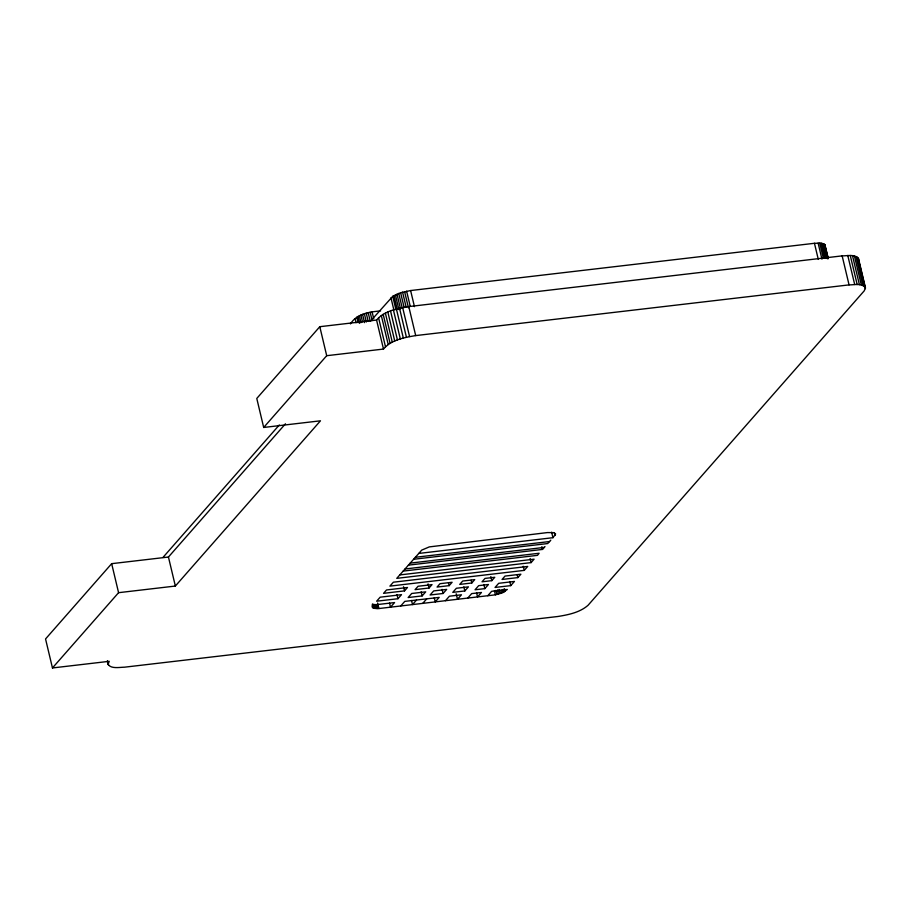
<?xml version="1.0" encoding="UTF-8"?>
<svg xmlns="http://www.w3.org/2000/svg" width="911" height="911" viewBox="0 0 911 911"><rect width="100%" height="100%" fill="white"/><g stroke="black" fill="none" stroke-linecap="round" stroke-linejoin="round"><path stroke-width="1.37" d="M418.741 553.444L552.954 537.695L555.63 533.971L553.592 532.639L547.454 532.571L429.275 546.907L421.713 550.119L396.763 578.348L531.079 562.611L534.085 559.183L399.781 574.932M285.473 423.786L168.444 557.031L111.666 563.67L45.55 638.953L52.462 667.957L118.578 592.685L175.356 586.046L320.467 420.814L263.689 427.464L256.777 398.449L319.795 326.696L376.573 320.046C384.431 310.765 397.424 308.544 408.788 306.586L842.151 255.877C847.241 255.968 854.962 253.816 858.515 258.69L865.427 287.705L864.288 290.768L588.039 605.303C579.76 612.545 568.373 614.788 557.828 616.496L124.465 667.194C119.159 667.205 108.033 669.79 107.441 661.614M350.473 323.917C356.759 313.589 369.695 311.904 380.57 310.913M464.826 590.954L468.413 586.855L456.377 588.267L452.79 592.355L464.826 590.954L463.836 586.843M484.834 588.631L488.444 584.509L478.662 585.659L475.064 589.77L484.834 588.631L483.855 584.52M263.689 427.464L326.707 355.7L383.485 349.061C391.343 339.769 404.336 337.548 415.701 335.59L849.063 284.892C854.154 284.984 861.874 282.82 865.427 287.705M162.955 557.452L279.313 424.97M370.333 321.321L392.743 296.326L400.624 292.738L410.61 290.541L814.457 243.294L821.187 243.18L824.808 244.581L828.293 258.565M404.507 590.886L407.479 587.504L386.526 589.964L383.554 593.334L404.507 590.886L403.527 586.775M397.948 598.721L401.489 594.678L380.172 597.183L376.619 601.203L397.948 598.721L396.968 594.61M400.749 605.974L404.78 601.385L439.193 597.4L435.242 601.898L378.908 608.548L374.216 608.343L372.178 607.011L373.214 605.052L394.565 602.57L390.523 607.17L389.544 603.059M416.509 600.03L412.512 604.585L411.533 600.474M422.135 595.919L425.699 591.854L411.715 593.482L408.151 597.536L422.135 595.919L421.144 591.808M429.058 588.005L432.03 584.623L418.047 586.263L415.074 589.645L429.058 588.005L428.079 583.894M422.727 603.389L426.724 598.846M449.134 585.648L452.107 582.277L440.036 583.689L437.075 587.06L449.134 585.648L448.485 582.915M443.088 593.482L446.675 589.406L433.704 590.92L430.106 594.997L443.088 593.482L442.108 589.371M445.456 600.702L449.419 596.204L461.444 594.803L457.516 599.279L435.242 601.898L434.262 597.787M471.784 582.994L474.745 579.624L462.708 581.036L459.748 584.407L471.784 582.994L471.124 580.25M491.803 580.649L494.775 577.278L484.994 578.417L482.033 581.799L491.803 580.649L490.824 576.538M487.784 595.726L491.667 591.296L507.325 589.474L502.826 592.583L495.413 594.826L457.516 599.279L456.206 593.801M524.258 570.377L527.697 566.448L393.381 582.197L389.908 586.115L524.258 570.377L523.267 566.266M467.73 598.083L471.693 593.608L481.464 592.48L477.558 596.921L476.578 592.799M510.729 585.636L514.453 581.434L498.693 583.313L495.049 587.447L510.729 585.636L509.75 581.525M408.413 565.15L542.5 549.424L545.017 546.623M413.594 559.286L547.716 543.548L550.813 540.143M517.835 577.597L520.876 574.215L505.024 576.071L502.052 579.453L517.835 577.597L517.186 574.852M415.359 557.293L549.561 541.544M410.201 563.123L544.334 547.397M405.031 568.988L539.107 553.262L537.479 555.346L403.174 571.095M52.462 667.957L109.24 661.318L108.102 664.381M858.082 257.847L865.45 288.65M857.24 257.107L864.152 286.122M856.021 256.503L862.933 285.507M854.427 256.025L861.339 285.041M852.502 255.695L859.415 284.71M850.27 255.513L857.183 284.528M847.777 255.479L854.689 284.494M842.151 255.877L849.063 284.892M824.808 244.581L828.008 258.007M824.261 244.102L827.78 258.883M823.464 243.704L826.983 258.485M822.439 243.396L825.958 258.177M821.187 243.18L824.706 257.961M819.729 243.055L823.259 257.836M818.112 243.043L821.95 259.168M814.457 243.294L818.294 259.419M554.412 532.753L555.061 535.509M551.633 532.218L552.954 537.695M541.84 546.68L542.5 549.424M530.1 558.5L531.079 562.611M504.5 588.688L505.161 591.444M503.407 589.269L504.056 592.025M502.166 589.827L502.826 592.583M500.822 590.362L501.483 593.118M499.057 589.485L500.037 593.619M497.543 589.941L498.533 594.074M495.994 590.339L496.985 594.473M494.434 590.692L495.413 594.826M410.61 290.541L414.459 306.665M406.625 291.178L410.144 305.959M408.788 306.586L415.701 335.59M404.598 291.622L408.435 307.747M402.582 292.146L406.101 306.927M400.624 292.738L404.142 307.519M402.651 307.565L409.563 336.569M398.745 293.388L402.275 308.169M396.991 294.082L400.521 308.863M399.53 308.248L406.431 337.264M395.397 294.811L398.916 309.592M393.973 295.563L397.173 309M396.422 309.057L403.334 338.061M392.743 296.326L395.943 309.763M390.978 297.817L393.859 309.911M393.415 309.968L400.328 338.972M390.534 310.958L397.447 339.974M387.835 312.029L394.748 341.033M385.376 313.145L392.277 342.16M383.178 314.306L390.09 343.31M381.299 315.468L388.2 344.483M378.577 317.768L385.49 346.784M376.573 320.046L383.485 349.061M372.098 311.904L373.738 318.782M370.151 312.257L372.121 320.513M368.203 312.678L370.162 320.945M366.256 313.19L368.226 321.446M364.377 313.748L366.347 322.016M362.578 314.375L364.548 322.642M360.893 315.047L362.532 321.925M359.355 315.741L360.995 322.631M357.977 316.47L359.617 323.348M356.805 317.199L358.114 322.71M355.108 318.634L356.087 322.767M319.795 326.696L326.707 355.7M377.598 603.036L378.908 608.548M376.562 604.483L377.541 608.616M375.309 604.46L376.3 608.594M374.193 604.369L375.184 608.502M373.237 604.209L374.216 608.343M372.44 603.97L373.419 608.104M372.155 605.041L372.815 607.796M168.444 557.031L175.356 586.046M111.666 563.67L118.578 592.685M107.418 660.669L108.534 665.224M858.515 258.69L858.538 259.635M825.081 245.127L825.104 245.742"/></g></svg>
